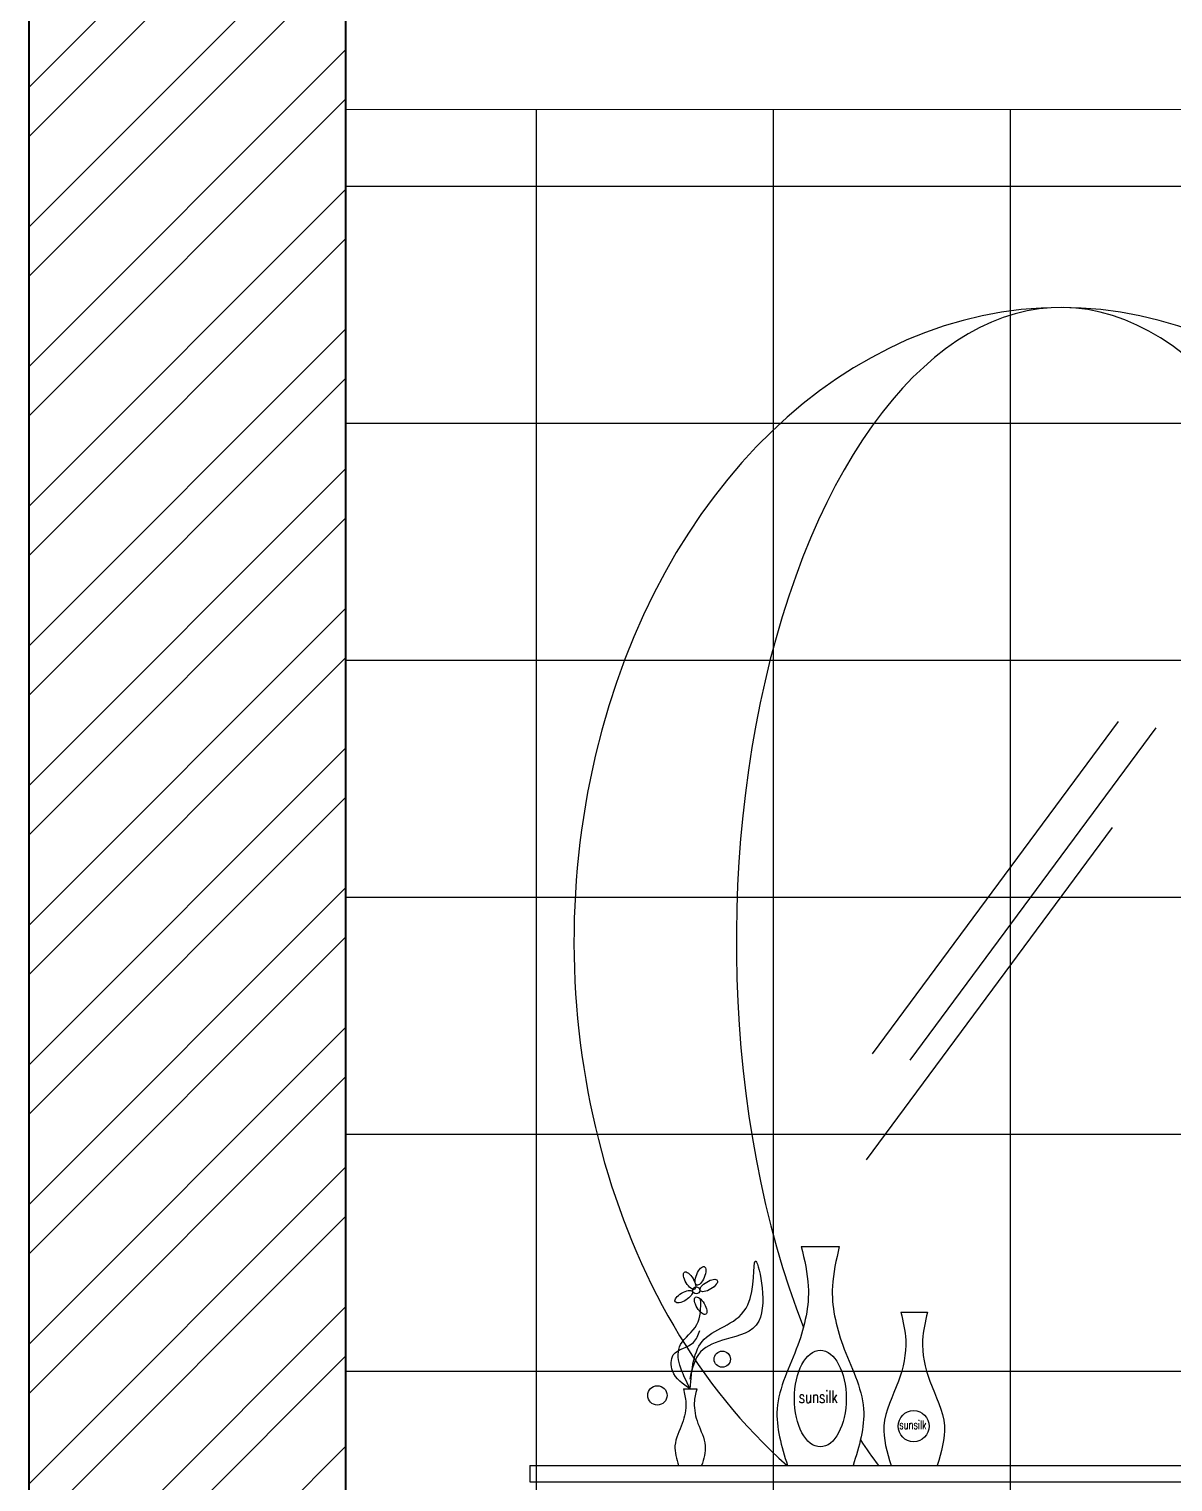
# Model space of a CAD drawing. Header units: millimetres. Extents: x 615730 to 2792744, y 139412 to 597571.
# Drawn here: x 1467683 to 1470579, y 233605 to 237283 of the extents above; entities that cross this region are included whole.
import ezdxf

# ---------------------------------------------------------------- set-up
doc = ezdxf.new("R2010")
doc.units = ezdxf.units.MM
doc.header["$MEASUREMENT"] = 0
doc.layers.add('HACH', color=250, linetype='Continuous')
doc.layers.add('NOITHAT', color=144, linetype='Continuous')
doc.layers.add('NETNGOAITUONG', color=1, linetype='Continuous', lineweight=40)
doc.layers.add('VLIEU', color=250, linetype='Continuous', lineweight=9)
doc.styles.add('DTEXT100', font='simplex.shx', dxfattribs={"width": 0.7, "height": 250})

# ---------------------------------------------------------------- blocks, each defined once
blk = doc.blocks.new('A$C21B80CA2')
at = {"layer": 'NOITHAT'}
for p, q in [((372.54, 1496.18), (216.82, 1285.81)), ((396.25, 1492.23), (240.53, 1281.86)), ((368.59, 1429.1), (212.87, 1218.73)), ((171.86, 1163.85), (195.93, 1163.85)), ((234.88, 1122.3), (251.73, 1122.3)), ((97.25, 1073.82), (105.67, 1073.82)), ((0, 1025.34), (651.86, 1025.34)), ((0, 1025.34), (0, 1014.93)), ((0, 1014.93), (651.86, 1014.93))]:
    blk.add_line(p, q, dxfattribs=at)
for centre, radius in [((105.36, 1136.2), 2.24), ((121.82, 1092.63), 5.14), ((80.75, 1069.74), 6.11), ((242.98, 1050.24), 9.83)]:
    blk.add_circle(centre, radius, dxfattribs=at)
for ratio, start_param, end_param in [(0.512382, 3.739173, 8.508498), (0.768573, 3.739173, 8.827198), (0.512382, 2.475434, 2.544012)]:
    blk.add_ellipse((336.29, 1357), major_axis=(0, 401.18), ratio=ratio, start_param=start_param, end_param=end_param, dxfattribs=at)
for centre, major_axis, ratio in [((108.05, 1145.35), (-2.38, -5.83), 0.406834), ((101.12, 1142.31), (3.25, -5.4), 0.406834), ((113.28, 1139.27), (-5.4, -3.25), 0.406834), ((97.44, 1132.24), (-5.4, -3.25), 0.406834), ((108.15, 1126.46), (3.25, -5.4), 0.406834), ((183.9, 1067.72), (0, 30.59), 0.536504)]:
    blk.add_ellipse(centre, major_axis=major_axis, ratio=ratio, dxfattribs=at)
for points in [[(171.86, 1163.85), (176.24, 1138.73), (169.67, 1101.58), (156.55, 1061.16), (163.11, 1025.34)], [(195.93, 1163.85), (191.56, 1138.73), (198.12, 1101.58), (211.25, 1061.16), (204.68, 1025.34)], [(101.46, 1073.82), (110.42, 1105.28), (138.05, 1127.12), (142.65, 1154.7), (144.95, 1116.78), (124.23, 1105.28), (108.12, 1097.24), (101.21, 1080)], [(101.46, 1073.82), (95.46, 1101.84), (105.82, 1114.48), (108.12, 1130.57)], [(234.88, 1122.3), (237.94, 1104.71), (233.35, 1078.71), (224.16, 1050.42), (228.75, 1025.34)], [(251.73, 1122.3), (248.67, 1104.71), (253.26, 1078.71), (262.45, 1050.42), (257.86, 1025.34)], [(101.46, 1073.82), (90.4, 1085.22), (90.84, 1095.33), (103.6, 1103.24), (107.56, 1110.71)], [(97.25, 1073.82), (98.78, 1065.03), (96.48, 1052.03), (91.89, 1037.88), (94.18, 1025.34)], [(105.67, 1073.82), (104.14, 1065.03), (106.44, 1052.03), (111.03, 1037.88), (108.73, 1025.34)]]:
    blk.add_spline(points, degree=3, dxfattribs=at)
at = {"layer": 'NOITHAT', "style": 'DTEXT100', "width": 0.7}
for height, p in [(7.807, (170.2, 1064.93)), (5.465, (233.87, 1048.44))]:
    blk.add_text('sunsilk', height=height, dxfattribs=at).set_placement(p)

msp = doc.modelspace()

# ---------------------------------------------------------------- hatches: boundary and pattern name
at = {"layer": 'HACH'}
h = msp.add_hatch(dxfattribs=at)
h.set_pattern_fill('NET', color=256, scale=4800, style=0)
h.set_pattern_definition([(0, (600767.4, -1315.2), (1e-13, 600), []), (90, (600767.4, -1315.2), (-600, 2e-13), [])])
h.paths.add_polyline_path([(1468484.2, 229879.4), (1472964.3, 229879.4), (1472964.3, 233139.4, 0.02096), (1472865.7, 233134.8, -1.91883), (1472859.2, 233163.7, -0.108755), (1472943, 233178, 0.002445), (1472964.3, 233177.8), (1472964.3, 237079.3), (1468484.2, 237079.3)])
h.paths.add_polyline_path([(1476084.3, 229879.4), (1476484.2, 229879.4), (1476484.2, 237079.3), (1476084.3, 237079.3)])
h.paths.add_polyline_path([(1480884.2, 237079.4), (1480404.3, 237079.4), (1480404.3, 229879.4), (1480884.2, 229879.4)])
h.paths.add_polyline_path([(1476884.2, 229879.4), (1477284.3, 229879.4), (1477284.3, 233139.4, 0.02096), (1477185.7, 233134.8, -1.91883), (1477179.2, 233163.7, -0.108755), (1477263, 233178, 0.002445), (1477284.3, 233177.8), (1477284.3, 237079.3), (1476884.2, 237079.3)])
at = {"layer": 'VLIEU', "ltscale": 10}
h = msp.add_hatch(dxfattribs=at)
h.set_pattern_fill('STEEL', color=256, scale=2000, style=0)
h.set_pattern_definition([(45, (600767.42, -33105.82), (-176.776695, 176.776695), []), (45, (600767.42, -32980.82), (-176.776695, 176.776695), [])])
h.paths.add_polyline_path([(1468484.2, 229879.4), (1467682.5, 229879.4), (1467682.5, 245079.4), (1468484.2, 245079.4)])
h.paths.add_polyline_path([(1481684.3, 229879.4), (1480884.2, 229879.4), (1480884.2, 245079.4), (1481684.3, 245079.4)])

# ---------------------------------------------------------------- linework, layer by layer
at = {"layer": 'NETNGOAITUONG'}
msp.add_lwpolyline([(1468484.2, 229879.4), (1467682.5, 229879.4), (1467682.5, 245079.4), (1468484.2, 245079.4)], close=True, dxfattribs=at)
at = {"layer": 'VLIEU', "ltscale": 10}
msp.add_lwpolyline([(1476084.3, 237079.3), (1476484.2, 237079.3), (1476484.2, 229679.5), (1468484.2, 229679.4), (1468484.2, 237079.3), (1472964.3, 237079.3)], dxfattribs=at)

# ---------------------------------------------------------------- block references
at = {"layer": 'NOITHAT', "xscale": 4, "yscale": 4, "zscale": 4}
msp.add_blockref('A$C21B80CA2', (1468950.6, 229545.4), dxfattribs=at)

doc.saveas('drawing.dxf')
